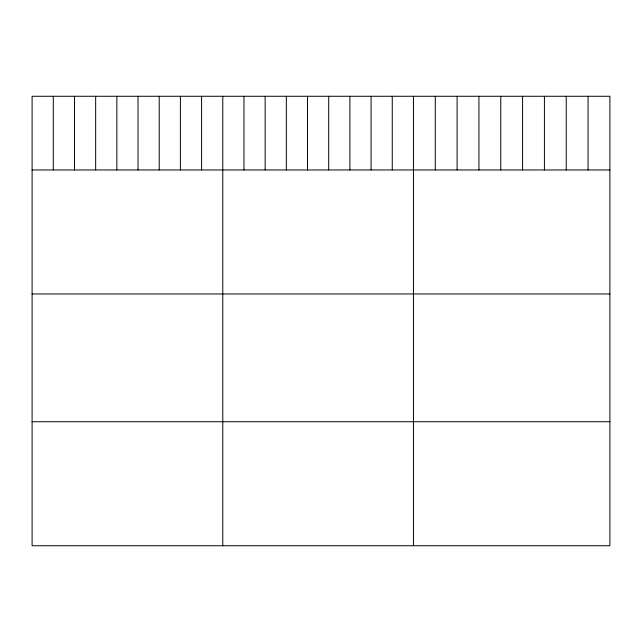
<?xml version="1.0" encoding="UTF-8"?>
<svg xmlns="http://www.w3.org/2000/svg" width="642" height="642" viewBox="0 0 642 642"><rect width="100%" height="100%" fill="white"/><g stroke="black" fill="none" stroke-linecap="round" stroke-linejoin="round"><path stroke-width="0.96" d="M609.9 169.961L609.9 545.732L32.1 545.732L32.1 96.268L609.9 96.268L609.9 169.961L32.1 169.961M32.1 293.964L609.9 293.964M32.1 421.73L609.9 421.73M588.072 96.268L588.072 169.961M566.244 96.268L566.244 169.961M544.416 96.268L544.416 169.961M522.588 96.268L522.588 169.961M500.76 96.268L500.76 169.961M478.932 96.268L478.932 169.961M457.104 96.268L457.104 169.961M435.276 96.268L435.276 169.961M413.448 96.268L413.448 545.732M392.262 96.268L392.262 169.961M371.076 96.268L371.076 169.961M349.89 96.268L349.89 169.961M328.704 96.268L328.704 169.961M307.518 96.268L307.518 169.961M286.332 96.268L286.332 169.961M265.146 96.268L265.146 169.961M243.96 96.268L243.96 169.961M222.774 96.268L222.774 545.732M201.588 96.268L201.588 169.961M180.402 96.268L180.402 169.961M159.216 96.268L159.216 169.961M138.03 96.268L138.03 169.961M116.844 96.268L116.844 169.961M95.658 96.268L95.658 169.961M74.472 96.268L74.472 169.961M53.286 96.268L53.286 169.961"/></g></svg>
